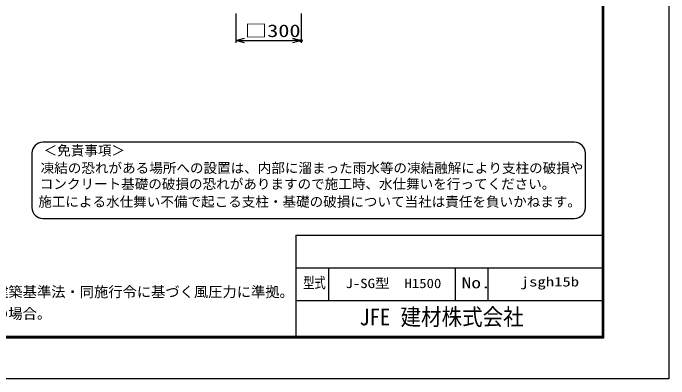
# Model space of a CAD drawing. Units: millimetres, scale not verified. Extents: x -4455 to 4455, y -3150 to 3150.
# Drawn here: x 1439 to 4455, y -3150 to -1469 of the extents above; entities that cross this region are included whole.
import ezdxf
from ezdxf.enums import TextEntityAlignment as Align

# ---------------------------------------------------------------- set-up
doc = ezdxf.new("R2010")
doc.units = ezdxf.units.MM
doc.header["$LTSCALE"] = 20
doc.header["$PDMODE"] = 32
doc.header["$PDSIZE"] = 10
for name, color, linetype, lineweight in [('0-0_0', 7, 'Continuous', 25), ('0-5_寸法線', 4, 'Continuous', 25), ('0-6_寸法', 4, 'Continuous', 25), ('1-6_D-TTL-TXT', 2, 'Continuous', 25)]:
    doc.layers.add(name, color=color, linetype=linetype, lineweight=lineweight)
doc.layers.add('0-1_WAKU', color=7, linetype='Continuous')
doc.layers.add('0-7_DEFPOINTS', color=7, linetype='Continuous')
doc.styles.add('ＭＳ ゴシック', font='')
doc.styles.get('ＭＳ ゴシック').set_extended_font_data('MS Gothic')

# ---------------------------------------------------------------- blocks, each defined once
blk = doc.blocks.new('_Open30')
at = {"layer": '0-6_寸法'}
blk.add_line((0, 0), (-20, 0), dxfattribs=at)
blk.add_lwpolyline([(-20, 5.36), (0, 0), (-20, -5.36)], dxfattribs=at)

msp = doc.modelspace()

# ---------------------------------------------------------------- linework, layer by layer
at = {"layer": '0-0_0'}
for p, q in [((2739.55, -2490), (4147.16, -2490)), ((2739.55, -2490), (2739.55, -2955)), ((2739.55, -2640), (4147.16, -2640)), ((2889.55, -2640), (2889.55, -2790)), ((3472.16, -2640), (3472.16, -2790)), ((3622.16, -2640), (3622.16, -2790)), ((2739.55, -2790), (4147.16, -2790))]:
    msp.add_line(p, q, dxfattribs=at)
at = {"layer": '0-0_0', "color": 3}
msp.add_lwpolyline([(-4455.34, 3150), (4454.66, 3150), (4454.66, -3150), (-4455.34, -3150)], close=True, dxfattribs=at)
at = {"layer": '0-0_0'}
for points in [[(-4155.34, 2962.5), (4154.66, 2962.5), (4154.66, -2962.5), (-4155.34, -2962.5)], [(-4153.47, 2960.62), (4152.78, 2960.62), (4152.78, -2960.63), (-4153.47, -2960.63)], [(-4151.59, 2958.75), (4150.91, 2958.75), (4150.91, -2958.75), (-4151.59, -2958.75)], [(-4149.72, 2956.87), (4149.03, 2956.87), (4149.03, -2956.88), (-4149.72, -2956.88)], [(-4147.84, 2955), (4147.16, 2955), (4147.16, -2955), (-4147.84, -2955)]]:
    msp.add_lwpolyline(points, close=True, dxfattribs=at)
at = {"layer": '0-5_寸法線'}
for p, q in [((2462.82, -1471.21), (2462.82, -1605.42)), ((2762.82, -1471.21), (2762.82, -1605.42)), ((2502.82, -1595.42), (2722.82, -1595.42))]:
    msp.add_line(p, q, dxfattribs=at)
at = {"layer": '0-7_DEFPOINTS'}
msp.add_point((2762.82, -1595.42), dxfattribs=at)
at = {"layer": '1-6_D-TTL-TXT'}
for p, q in [((4020.73, -2062.89), (1575.18, -2062.89)), ((1525.18, -2112.89), (1525.18, -2362.89)), ((4070.73, -2362.89), (4070.73, -2112.89)), ((1575.18, -2412.89), (4020.73, -2412.89))]:
    msp.add_line(p, q, dxfattribs=at)
for centre, start, end in [((1575.18, -2112.89), 90, 180), ((4020.73, -2112.89), 0, 90), ((1575.18, -2362.89), 180, 270), ((4020.73, -2362.89), 270, 0)]:
    msp.add_arc(centre, 50, start, end, dxfattribs=at)

# ---------------------------------------------------------------- block references
at = {"layer": '0-5_寸法線', "xscale": 2, "yscale": 2, "rotation": 180}
msp.add_blockref('_Open30', (2462.82, -1595.42), dxfattribs=at)
at = {"layer": '0-5_寸法線', "xscale": 2, "yscale": 2}
msp.add_blockref('_Open30', (2762.82, -1595.42), dxfattribs=at)

# ---------------------------------------------------------------- texts
at = {"layer": '0-0_0', "style": 'ＭＳ ゴシック'}
for s, width, p in [('型式', 0.75, (2772.97, -2748.89)), ('No.', 1.3, (3501.35, -2748.89))]:
    msp.add_text(s, height=50.51, dxfattribs=dict(at, width=width)).set_placement(p, align=Align.BOTTOM_LEFT)
at = {"layer": '0-1_WAKU', "style": 'ＭＳ ゴシック'}
for s, height, width, p in [('J-SG型\u3000H1500', 43.3, 1.15, (2967.38, -2745.83)), ('jsgh15b', 43.3, 1.3, (3773.55, -2738.33)), ('JFE 建材株式会社', 76.97, 0.9, (3031.52, -2927.02))]:
    msp.add_text(s, height=height, dxfattribs=dict(at, width=width)).set_placement(p, align=Align.BOTTOM_LEFT)
at = {"layer": '0-5_寸法線', "color": 2, "style": 'ＭＳ ゴシック', "width": 1.3}
msp.add_text('□300', height=57.77, dxfattribs=at).set_placement((2504.82, -1596.52), align=Align.BOTTOM_LEFT)
at = {"layer": '1-6_D-TTL-TXT', "color": 7, "style": 'ＭＳ ゴシック'}
for s, height, p in [('＜免責事項＞ \u3000\u3000', 45.75, (1578.89, -2137.07)), ('凍結の恐れがある場所への設置は、内部に溜まった雨水等の凍結融解により支柱の破損や', 45.75, (1565.37, -2217.57)), ('コンクリート基礎の破損の恐れがありますので施工時、水仕舞いを行ってください。', 45.75, (1561.26, -2290.99)), ('施工による水仕舞い不備で起こる支柱・基礎の破損について当社は責任を負いかねます。 ', 45.75, (1554.26, -2372.49)), ('（設計条件）風荷重：昭和57年改正 建築基準法・同施行令に基づく風圧力に準拠。', 48.11, (268.94, -2788.6)), ('（基礎条件）長期許容地耐力98kN/㎡の場合。', 48.11, (268.94, -2888.6))]:
    msp.add_text(s, height=height, dxfattribs=at).set_placement(p, align=Align.BOTTOM_LEFT)

doc.saveas('drawing.dxf')
